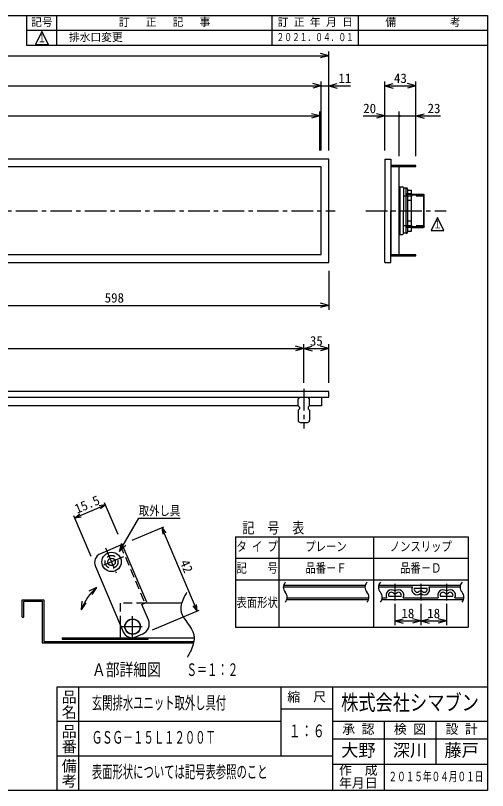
# Model space of a CAD drawing. Units: millimetres, scale not verified, with parts at other scales. Extents: x -819 to 819, y -558 to 522.
# Drawn here: x 161 to 819, y -558 to 522 of the extents above; entities that cross this region are included whole.
import ezdxf
from ezdxf.enums import TextEntityAlignment as Align

# ---------------------------------------------------------------- set-up
doc = ezdxf.new("R2010")
doc.units = ezdxf.units.MM
doc.header["$LTSCALE"] = 6
doc.linetypes.add('CHAIN1', pattern=[8, 5, -1, 1, -1])
doc.linetypes.add('DASHED2', pattern=[3, 2, -1])
for name, color, linetype in [('0-0_計極細', 2, 'Continuous'), ('0-1_計細線', 3, 'Continuous'), ('0-5_寸法線', 7, 'Continuous'), ('0-7_枠細線', 5, 'Continuous'), ('0-8_枠中線', 5, 'Continuous'), ('1-2_極細2', 2, 'Continuous'), ('1-3_細線2', 4, 'Continuous'), ('1-5_寸法2', 7, 'Continuous')]:
    doc.layers.add(name, color=color, linetype=linetype)
doc.styles.add('@ＭＳ ゴシック', font='')
doc.styles.add('ＭＳ ゴシック', font='')
doc.styles.get('@ＭＳ ゴシック').set_extended_font_data('@MS Gothic')
doc.styles.get('ＭＳ ゴシック').set_extended_font_data('MS Gothic')

msp = doc.modelspace()

# ---------------------------------------------------------------- hatches: boundary and pattern name
at = {"layer": '0-5_寸法線'}
msp.add_hatch(color=256, dxfattribs=at).paths.add_polyline_path([(697.917, 382, 1), (694.317, 382, 1)])

# ---------------------------------------------------------------- linework, layer by layer
at = {"layer": '0-0_計極細'}
for p, q in [((686.117, 311.7), (686.117, 312.9)), ((696.117, 311.7), (696.117, 312.9)), ((698.117, 311.7), (698.117, 312.9)), ((700.117, 311.7), (700.117, 312.9)), ((702.117, 311.7), (702.117, 312.9)), ((716.117, 311.7), (716.117, 312.9)), ((696.918, 283.2), (696.918, 216.8)), ((713.318, 273.5), (705.818, 273.5)), ((705.818, 273.5), (706.818, 272.5)), ((712.318, 272.5), (706.818, 272.5)), ((713.318, 273.5), (712.318, 272.5)), ((713.318, 272.2), (730.618, 272.2)), ((729.618, 273.2), (729.618, 226.8)), ((705.818, 226.5), (706.818, 227.5)), ((712.318, 227.5), (706.818, 227.5)), ((713.318, 226.5), (712.318, 227.5)), ((713.318, 227.8), (730.618, 227.8)), ((713.318, 226.5), (705.818, 226.5)), ((686.117, 187.1), (686.117, 188.3)), ((696.117, 187.1), (696.117, 188.3)), ((698.117, 187.1), (698.117, 188.3)), ((700.117, 187.1), (700.117, 188.3)), ((702.117, 187.1), (702.117, 188.3)), ((716.117, 187.1), (716.117, 188.3))]:
    msp.add_line(p, q, dxfattribs=at)
at = {"layer": '0-0_計極細', "linetype": 'DASHED2'}
for p, q in [((701.818, 270.5), (730.618, 270.5)), ((701.818, 229.5), (730.618, 229.5))]:
    msp.add_line(p, q, dxfattribs=at)
at = {"layer": '0-0_計極細', "linetype": 'CHAIN1'}
for p, q in [((-606.171, 250), (606.857, 250)), ((649.471, 250), (761.291, 250)), ((563, 1.641), (563, -53.629))]:
    msp.add_line(p, q, dxfattribs=at)
at = {"layer": '0-1_計細線'}
for p, q in [((676.118, 322), (676.118, 250)), ((696.918, 283.2), (700.318, 283.2)), ((701.818, 281.7), (701.818, 250)), ((705.818, 281.5), (701.818, 281.5)), ((705.818, 218.3), (705.818, 281.7)), ((707.618, 279.9), (707.618, 220.1)), ((707.618, 278.75), (713.318, 278.75)), ((713.318, 221.25), (713.318, 278.75)), ((713.318, 273.2), (729.618, 273.2)), ((730.618, 272.2), (729.618, 273.2)), ((730.618, 227.8), (730.618, 272.2)), ((713.318, 264.375), (707.618, 264.375)), ((676.118, 178), (676.118, 250)), ((684.118, 178), (684.118, 250)), ((701.818, 218.3), (701.818, 250)), ((713.318, 235.625), (707.618, 235.625)), ((713.318, 226.8), (729.618, 226.8)), ((730.618, 227.8), (729.618, 226.8)), ((696.918, 216.8), (700.318, 216.8)), ((705.818, 218.5), (701.818, 218.5)), ((707.618, 221.25), (713.318, 221.25)), ((676.118, 178), (684.118, 178)), ((557, -10), (555, -12)), ((571, -12), (569, -10)), ((587.7, -10), (587.7, -22)), ((555, -22), (555, -12)), ((571, -22), (571, -12)), ((555, -22), (8, -22)), ((555, -22), (557, -24)), ((557, -26), (555, -28)), ((555, -28), (555, -42)), ((557, -24), (557, -26)), ((571, -22), (569, -24)), ((569, -24), (569, -26)), ((569, -26), (571, -28)), ((587.7, -22), (571, -22)), ((571, -28), (571, -42)), ((558, -45), (568, -45))]:
    msp.add_line(p, q, dxfattribs=at)
for points in [[(598, 178), (598, 322), (-598, 322), (-598, 178)], [(-587, 311), (-587, 189), (587, 189), (587, 311)], [(684.117, 312.9), (684.117, 311.7), (719.117, 311.7), (719.117, 312.9)], [(684.118, 311.7), (684.118, 188.3), (696.117, 188.3), (696.117, 311.7)], [(684.117, 188.3), (684.117, 187.1), (719.117, 187.1), (719.117, 188.3)], [(-598, -2), (-598, -10), (598, -10), (598, -2)]]:
    msp.add_lwpolyline(points, close=True, dxfattribs=at)
msp.add_lwpolyline([(676.118, 322), (684.118, 322), (684.118, 250)], dxfattribs=at)
for centre, radius, start, end in [((696.918, 284), 0.8, 180, 270), ((700.318, 281.7), 1.5, 0, 90), ((705.818, 279.9), 1.8, 0, 90), ((696.918, 216), 0.8, 90, 180), ((700.318, 218.3), 1.5, 270, 360), ((705.818, 220.1), 1.8, 270, 360), ((558, -42), 3, 180, 270), ((568, -42), 3, 270, 360)]:
    msp.add_arc(centre, radius, start, end, dxfattribs=at)
at = {"layer": '0-5_寸法線'}
for p, q in [((-598, 466), (598, 466)), ((598, 466), (586.409, 469.106)), ((598, 466), (586.409, 462.894)), ((598, 334), (598, 472)), ((-587, 424), (587, 424)), ((587, 424), (575.409, 427.106)), ((587, 424), (575.409, 420.894)), ((587, 334), (587, 430)), ((587, 424), (628, 424)), ((598, 334), (598, 430)), ((598, 424), (609.591, 427.106)), ((598, 424), (609.591, 420.894)), ((676.118, 333.999), (676.118, 430)), ((676.118, 424), (687.709, 427.106)), ((676.118, 424), (687.709, 420.894)), ((676.118, 424), (719.117, 424)), ((719.117, 424), (707.526, 427.106)), ((719.117, 424), (707.526, 420.894)), ((719.117, 326.899), (719.117, 430)), ((-585.5, 382), (585.5, 382)), ((585.5, 382), (573.909, 385.106)), ((585.5, 382), (573.909, 378.894)), ((585.5, 334), (585.5, 388)), ((645.789, 382), (696.117, 382)), ((676.118, 382), (664.526, 385.106)), ((676.118, 382), (664.526, 378.894)), ((676.118, 334), (676.118, 388)), ((696.117, 325.9), (696.117, 388)), ((696.117, 382), (753.467, 382)), ((719.117, 325.9), (719.117, 388)), ((719.117, 382), (730.709, 385.106)), ((719.117, 382), (730.709, 378.894)), ((598, 166), (598, 112)), ((598, 118), (586.409, 121.106)), ((0, 118), (598, 118)), ((598, 118), (586.409, 114.894)), ((-563, 58), (563, 58)), ((563, 58), (551.409, 61.106)), ((563, 58), (551.409, 54.894)), ((563, 10), (563, 64)), ((563, 58), (574.591, 61.106)), ((563, 58), (574.591, 54.894)), ((563, 58), (598, 58)), ((598, 58), (586.409, 61.106)), ((598, 58), (586.409, 54.894)), ((598, 10), (598, 64))]:
    msp.add_line(p, q, dxfattribs=at)
at = {"layer": '0-7_枠細線'}
for p, q in [((219, 480), (219, 522)), ((519, 480), (519, 522)), ((639, 480), (639, 522)), ((819, 501), (177, 501)), ((198, 499.731), (189, 481.731)), ((207, 481.731), (198, 499.731)), ((189, 481.731), (207, 481.731)), ((749.321, 240.377), (740.321, 222.377)), ((758.321, 222.377), (749.321, 240.377)), ((740.321, 222.377), (758.321, 222.377)), ((467.999, -204.431), (791.999, -204.431)), ((467.999, -204.431), (467.999, -330.431)), ((527.999, -204.431), (527.999, -330.431)), ((659.999, -204.431), (659.999, -330.431)), ((791.999, -204.431), (791.999, -330.431)), ((467.999, -234.431), (791.999, -234.431)), ((467.999, -264.431), (791.999, -264.431)), ((534.39, -274.127), (648.246, -274.127)), ((534.829, -271.727), (648.686, -271.727)), ((666.99, -274.127), (714.465, -274.127)), ((667.43, -271.727), (781.286, -271.727)), ((717.333, -276.127), (734.665, -276.127)), ((737.533, -274.127), (780.847, -274.127)), ((539.751, -289.327), (653.608, -289.327)), ((672.352, -289.327), (678.465, -289.327)), ((681.333, -287.327), (698.665, -287.327)), ((701.533, -289.327), (750.465, -289.327)), ((753.333, -287.327), (770.665, -287.327)), ((773.533, -289.327), (786.208, -289.327)), ((539.312, -291.727), (653.168, -291.727)), ((671.912, -291.727), (785.769, -291.727)), ((689.999, -297.727), (689.999, -327.727)), ((725.999, -297.727), (725.999, -327.727)), ((761.999, -297.727), (761.999, -327.727)), ((689.999, -321.727), (701.59, -318.621)), ((689.999, -321.727), (701.59, -324.833)), ((689.999, -321.727), (725.999, -321.727)), ((725.999, -321.727), (714.408, -318.621)), ((725.999, -321.727), (714.408, -324.833)), ((725.999, -321.727), (737.59, -318.621)), ((725.999, -321.727), (737.59, -324.833)), ((725.999, -321.727), (761.999, -321.727)), ((761.999, -321.727), (750.408, -318.621)), ((761.999, -321.727), (750.408, -324.833)), ((467.999, -330.431), (791.999, -330.431)), ((249, -414), (249, -558)), ((531, -414), (531, -510)), ((603, -414), (603, -558)), ((531, -444), (603, -444)), ((531, -462), (219, -462)), ((819, -462), (603, -462)), ((675, -462), (675, -558)), ((747, -462), (747, -522)), ((603, -486), (819, -486)), ((603, -510), (219, -510)), ((819, -522), (603, -522))]:
    msp.add_line(p, q, dxfattribs=at)
at = {"layer": '0-7_枠細線', "linetype": 'CHAIN1'}
for p, q in [((689.999, -270.048), (689.999, -293.265)), ((725.999, -270.048), (725.999, -293.265)), ((761.999, -270.048), (761.999, -293.265))]:
    msp.add_line(p, q, dxfattribs=at)
at = {"layer": '0-7_枠細線'}
msp.add_lwpolyline([(819, 480), (177, 480), (177, 522)], dxfattribs=at)
for centre, radius, start, end in [((544.678, -274.771), 10.308, 137.56163, 222.43837), ((658.535, -274.771), 10.308, 137.56163, 222.43837), ((677.279, -274.771), 10.308, 137.56163, 222.43837), ((791.135, -274.771), 10.308, 137.56163, 222.43837), ((684.999, -285.727), 7.46, 51.31781, 208.85363), ((689.999, -279.482), 0.54, 231.31781, 308.68219), ((694.999, -285.727), 7.46, 331.14637, 128.68219), ((720.999, -277.727), 7.46, 151.14637, 308.68219), ((720.999, -277.727), 4, 156.42182, 308.68219), ((725.999, -283.972), 4, 51.31781, 128.68219), ((730.999, -277.727), 7.46, 231.31781, 28.85363), ((730.999, -277.727), 4, 231.31781, 23.57818), ((756.999, -285.727), 7.46, 51.31781, 208.85363), ((761.999, -279.482), 0.54, 231.31781, 308.68219), ((766.999, -285.727), 7.46, 331.14637, 128.68219), ((529.463, -288.683), 10.308, 317.56163, 42.43837), ((643.319, -288.683), 10.308, 317.56163, 42.43837), ((662.063, -288.683), 10.308, 317.56163, 42.43837), ((684.999, -285.727), 4, 51.31781, 203.57818), ((689.999, -279.482), 4, 231.31781, 308.68219), ((694.999, -285.727), 4, 336.42182, 128.68219), ((725.999, -283.972), 0.54, 51.31781, 128.68219), ((756.999, -285.727), 4, 51.31781, 203.57818), ((761.999, -279.482), 4, 231.31781, 308.68219), ((766.999, -285.727), 4, 336.42182, 128.68219), ((775.92, -288.683), 10.308, 317.56163, 42.43837)]:
    msp.add_arc(centre, radius, start, end, dxfattribs=at)
at = {"layer": '0-8_枠中線'}
msp.add_lwpolyline([(-819, -558), (-819, 522), (819, 522), (819, -558)], close=True, dxfattribs=at)
msp.add_lwpolyline([(819, -414), (219, -414), (219, -558)], dxfattribs=at)
at = {"layer": '1-2_極細2', "linetype": 'CHAIN1'}
for p, q in [((286.675, -219.604), (301.551, -254.649)), ((311.636, -232.365), (280.742, -245.479)), ((324.405, -344.608), (324.405, -315.045)), ((309.225, -329.606), (337.958, -329.606))]:
    msp.add_line(p, q, dxfattribs=at)
at = {"layer": '1-2_極細2', "linetype": 'DASHED2'}
for p, q in [((307.269, -216.294), (341.497, -296.93)), ((341.868, -296.772), (307.111, -296.772)), ((307.111, -296.772), (307.111, -327.251))]:
    msp.add_line(p, q, dxfattribs=at)
at = {"layer": '1-2_極細2'}
for p, q in [((170.65, -292.272), (200.65, -292.272)), ((170.65, -316.272), (170.65, -292.272)), ((172.75, -294.372), (198.55, -294.372)), ((172.75, -316.272), (172.75, -294.372)), ((198.55, -294.372), (198.55, -352.272)), ((200.65, -292.272), (200.65, -350.172)), ((392.778, -296.772), (341.868, -296.772)), ((170.65, -316.272), (172.75, -316.272)), ((307.111, -327.251), (307.111, -345.072)), ((226.111, -345.072), (346.111, -345.072)), ((226.111, -345.072), (226.111, -347.172)), ((227.65, -345.072), (269.65, -345.072)), ((307.111, -345.072), (410.239, -345.072)), ((346.111, -347.172), (346.111, -345.072)), ((198.55, -352.272), (409.412, -352.272)), ((200.65, -350.172), (409.831, -350.172)), ((226.111, -347.172), (346.111, -347.172))]:
    msp.add_line(p, q, dxfattribs=at)
for points in [[(399.924, -281.953), (399.816, -282.144), (399.494, -282.714), (398.968, -283.645), (398.257, -284.914), (397.393, -286.485), (396.419, -288.317), (395.39, -290.36), (394.371, -292.559), (393.432, -294.856), (392.635, -297.189), (392.03, -299.495), (391.642, -301.711), (391.473, -303.778), (391.494, -305.636), (391.653, -307.235), (391.883, -308.529), (392.112, -309.481), (392.279, -310.064), (392.339, -310.26), (392.402, -310.456), (392.602, -311.04), (392.972, -311.995), (393.551, -313.3), (394.379, -314.919), (395.474, -316.813), (396.829, -318.932), (398.401, -321.222), (400.116, -323.623), (401.879, -326.072), (403.586, -328.504), (405.143, -330.85), (406.477, -333.047), (407.548, -335.03), (408.351, -336.742), (408.908, -338.131), (409.259, -339.155), (409.447, -339.782), (409.506, -339.994), (409.563, -340.205)], [(409.563, -340.205), (409.716, -340.835), (409.924, -341.868), (410.123, -343.28), (410.24, -345.036), (410.207, -347.093), (409.974, -349.397), (409.513, -351.888), (408.826, -354.498), (407.942, -357.156), (406.913, -359.787), (405.806, -362.318), (404.693, -364.676), (403.641, -366.796), (402.71, -368.616), (401.946, -370.087), (401.38, -371.168), (401.033, -371.829), (400.917, -372.051)]]:
    msp.add_lwpolyline(points, dxfattribs=at)
at = {"layer": '1-2_極細2', "linetype": 'DASHED2'}
msp.add_circle((295.075, -239.394), 9, dxfattribs=at)
at = {"layer": '1-2_極細2'}
msp.add_circle((324.405, -329.606), 10.35, dxfattribs=at)
at = {"layer": '1-3_細線2'}
for p, q in [((310.03, -215.121), (279.654, -228.016)), ((344.258, -295.758), (310.03, -215.121)), ((272.502, -245.717), (311.184, -336.847)), ((337.354, -298.688), (344.258, -295.758)), ((346.498, -320.228), (337.354, -298.688)), ((328.886, -343.999), (338.551, -339.897))]:
    msp.add_line(p, q, dxfattribs=at)
for centre, radius in [((295.075, -239.394), 13.5), ((295.075, -239.394), 5.25), ((324.405, -329.606), 10.8)]:
    msp.add_circle(centre, radius, dxfattribs=at)
for centre, radius, start, end in [((284.928, -240.442), 13.5, 113, 203), ((332.69, -326.089), 15, 293, 23), ((323.611, -331.572), 13.5, 203, 293)]:
    msp.add_arc(centre, radius, start, end, dxfattribs=at)
at = {"layer": '1-5_寸法2'}
for p, q in [((243.783, -178.06), (286.586, -159.891)), ((286.586, -159.891), (277.674, -161.144)), ((286.586, -159.891), (279.494, -165.432)), ((304.169, -201.314), (285.414, -157.13)), ((243.783, -178.06), (250.875, -172.519)), ((266.641, -231.91), (242.611, -175.299)), ((243.783, -178.06), (252.695, -176.808)), ((323.838, -209.261), (368.022, -190.505)), ((365.26, -191.678), (370.801, -198.77)), ((365.26, -191.678), (366.513, -200.59)), ((414.493, -307.661), (365.26, -191.678)), ((306.349, -224.803), (309.455, -213.212)), ((306.349, -224.803), (314.835, -216.318)), ((274.252, -275.022), (263.477, -280.304)), ((274.252, -275.022), (267.562, -284.984)), ((252.989, -306.14), (253.994, -294.183)), ((252.989, -306.14), (259.838, -296.287)), ((414.493, -307.661), (408.952, -300.569)), ((414.493, -307.661), (413.24, -298.749)), ((352.359, -334.036), (417.254, -306.489))]:
    msp.add_line(p, q, dxfattribs=at)
msp.add_lwpolyline([(306.349, -224.803), (333.047, -178.562), (390.647, -178.562)], dxfattribs=at)
msp.add_arc((323.611, -331.572), 75.061, 131.11509, 160.19528, dxfattribs=at)

# ---------------------------------------------------------------- texts
at = {"layer": '0-5_寸法線', "style": 'ＭＳ ゴシック'}
for s, p in [('11', (611.31, 424)), ('43', (688.617, 424)), ('20', (645.789, 382)), ('23', (735.467, 382)), ('598', (285.5, 118)), ('35', (571.5, 58))]:
    msp.add_text(s, height=13.2, dxfattribs=at).set_placement(p, align=Align.BOTTOM_LEFT)
at = {"layer": '0-7_枠細線', "style": 'ＭＳ ゴシック'}
for s, height, p in [('記号', 11, (183, 504)), ('訂\u3000 正\u3000 記\u3000 事', 11, (305.25, 504)), ('訂 正 年 月 日', 11, (526.5, 504)), ('備\u3000\u3000\u3000\u3000\u3000考', 11, (676.5, 504)), ('排水口変更', 11, (235.62, 483)), ('18', 13.2, (698.999, -321.727)), ('18', 13.2, (734.999, -321.727)), ('縮\u3000尺', 13.2, (540, -438)), ('検 図', 13.2, (688.5, -483)), ('設 計', 13.2, (760.5, -483)), ('承 認', 13.2, (616.5, -483)), ('大野', 17.6, (615, -516)), ('深川', 17.6, (687, -516)), ('藤戸', 17.6, (759, -516)), ('作\u3000成', 13.2, (612, -540)), ('年月日', 13.2, (612, -558))]:
    msp.add_text(s, height=height, dxfattribs=at).set_placement(p, align=Align.BOTTOM_LEFT)
for s, height, width, p in [('２０２１．０４．０１', 11, 0.7, (525, 483)), ('１', 11, 0.8, (191.838, 481.362)), ('１', 11, 0.8, (743.159, 222.009)), ('タ イ プ', 13.2, 0.8, (469.199, -228.431)), ('プレーン', 13.2, 0.8, (565.199, -228.431)), ('ノンスリップ', 13.2, 0.8, (682.799, -228.431)), ('記\u3000\u3000号', 13.2, 0.8, (469.199, -258.431)), ('品番－Ｆ', 13.2, 0.8, (565.199, -258.431)), ('品番－Ｄ', 13.2, 0.8, (697.199, -258.431)), ('表面形状', 13.2, 0.8, (469.199, -306.431)), ('Ａ部詳細図', 17.6, 0.8, (267.818, -403.681)), ('Ｓ＝１：２', 17.6, 0.6, (399.544, -403.681)), ('株式会社シマブン', 21.99, 0.8, (615, -453)), ('玄関排水ユニット取外し具付', 17.6, 0.6, (267.6, -450)), ('ＧＳＧ－１５Ｌ１２００Ｔ', 17.6, 0.6, (267.6, -498)), ('１：６', 17.6, 0.7, (541.8, -489)), ('表面形状については記号表参照のこと', 17.6, 0.6, (267.6, -546)), ('２０１５年０４月０１日', 13.2, 0.65, (681, -549))]:
    msp.add_text(s, height=height, dxfattribs=dict(at, width=width)).set_placement(p, align=Align.BOTTOM_LEFT)
at = {"layer": '0-7_枠細線', "style": '@ＭＳ ゴシック'}
for s, p in [('品名', (223.5, -417)), ('品番', (223.5, -465)), ('備考', (223.5, -513))]:
    msp.add_text(s, height=15.4, rotation=270, dxfattribs=at).set_placement(p, align=Align.BOTTOM_LEFT)
at = {"layer": '0-7_枠細線', "insert": (477.328, -201.431), "char_height": 15.4, "attachment_point": 7, "style": 'ＭＳ ゴシック'}
msp.add_mtext('\\T2.07;\\W0.8;記号表', dxfattribs=at)
at = {"layer": '1-5_寸法2', "style": 'ＭＳ ゴシック'}
for s, rotation, p in [('15.5', 23, (248.615, -176.009)), ('42', 293, (386.36, -241.385))]:
    msp.add_text(s, height=13.2, rotation=rotation, dxfattribs=at).set_placement(p, align=Align.BOTTOM_LEFT)
at = {"layer": '1-5_寸法2', "style": 'ＭＳ ゴシック', "width": 0.8}
msp.add_text('取外し具', height=13.2, dxfattribs=at).set_placement((333.047, -178.562), align=Align.BOTTOM_LEFT)

doc.saveas('drawing.dxf')
